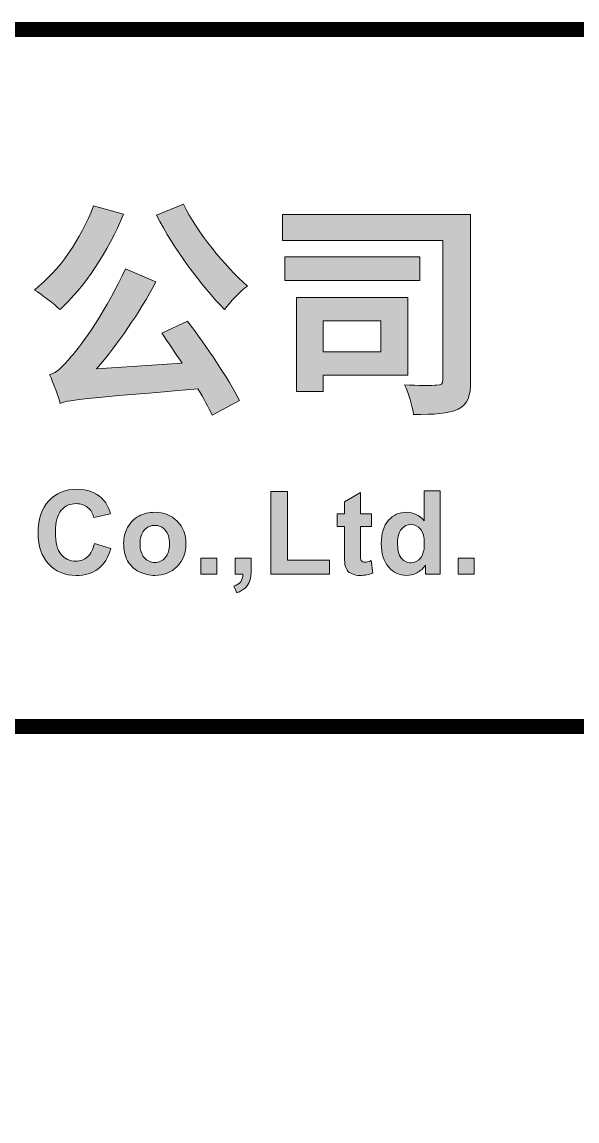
# Model space of a CAD drawing. Extents: x 148 to 221443, y -36682 to 6758.
# Drawn here: x 127106.5 to 127329.5, y -11997.9 to -11556.4 of the extents above; entities that cross this region are included whole.
import ezdxf

# ---------------------------------------------------------------- set-up
doc = ezdxf.new("R2010")
doc.units = 0
doc.header["$LTSCALE"] = 10
doc.header["$MEASUREMENT"] = 0
doc.layers.add('图层 1', color=7, linetype='Continuous')
doc.layers.add('图框层', color=7, linetype='Continuous', lineweight=15)

# ---------------------------------------------------------------- blocks, each defined once
blk = doc.blocks.new('block 5')
at = {"layer": '图层 1', "true_color": 0x0f208a}
h = blk.add_hatch(color=166, dxfattribs=at)
h.dxf.hatch_style = 2
edge = h.paths.add_edge_path()
edge.add_spline(control_points=[(135.263, -144.699), (134.948, -145.485), (134.434, -146.242), (133.925, -146.712), (133.803, -146.605), (133.536, -146.397), (133.381, -146.3), (133.905, -145.897), (134.37, -145.218), (134.633, -144.52), (134.633, -144.52), (135.263, -144.699), (135.263, -144.699)], knot_values=[0, 0, 0, 0, 1, 1, 1, 2, 2, 2, 3, 3, 3, 4, 4, 4, 4], degree=3, periodic=0)
edge = h.paths.add_edge_path()
edge.add_spline(control_points=[(136.621, -146.96), (137.024, -147.493), (137.484, -148.182), (137.717, -148.633), (137.717, -148.633), (137.14, -148.943), (137.14, -148.943), (137.067, -148.783), (136.96, -148.594), (136.839, -148.39), (134.492, -148.589), (134.162, -148.609), (133.925, -148.696), (133.895, -148.579), (133.784, -148.259), (133.701, -148.089), (133.861, -148.046), (133.978, -147.925), (134.157, -147.706), (134.361, -147.498), (134.948, -146.664), (135.307, -145.849), (135.307, -145.849), (135.952, -146.125), (135.952, -146.125), (135.598, -146.794), (135.142, -147.444), (134.696, -147.968), (134.696, -147.968), (136.505, -147.847), (136.505, -147.847), (136.359, -147.629), (136.209, -147.406), (136.073, -147.212), (136.073, -147.212), (136.621, -146.96), (136.621, -146.96)], knot_values=[0, 0, 0, 0, 1, 1, 1, 2, 2, 2, 3, 3, 3, 4, 4, 4, 5, 5, 5, 6, 6, 6, 7, 7, 7, 8, 8, 8, 9, 9, 9, 10, 10, 10, 11, 11, 11, 12, 12, 12, 12], degree=3, periodic=0)
edge = h.paths.add_edge_path()
edge.add_spline(control_points=[(136.534, -144.486), (136.825, -145.087), (137.407, -145.795), (137.887, -146.217), (137.731, -146.329), (137.519, -146.557), (137.402, -146.712), (136.912, -146.213), (136.33, -145.427), (135.961, -144.719), (135.961, -144.719), (136.534, -144.486), (136.534, -144.486)], knot_values=[0, 0, 0, 0, 1, 1, 1, 2, 2, 2, 3, 3, 3, 4, 4, 4, 4], degree=3, periodic=0)
h = blk.add_hatch(color=166, dxfattribs=at)
h.dxf.hatch_style = 2
edge = h.paths.add_edge_path()
edge.add_spline(control_points=[(142.606, -148.211), (142.606, -148.541), (142.548, -148.715), (142.34, -148.817), (142.141, -148.919), (141.83, -148.934), (141.399, -148.929), (141.379, -148.759), (141.292, -148.473), (141.21, -148.303), (141.481, -148.322), (141.802, -148.317), (141.893, -148.313), (141.981, -148.313), (142.015, -148.288), (142.015, -148.206), (142.015, -148.206), (142.015, -145.252), (142.015, -145.252), (142.015, -145.252), (138.629, -145.252), (138.629, -145.252), (138.629, -145.252), (138.629, -144.704), (138.629, -144.704), (138.629, -144.704), (142.606, -144.704), (142.606, -144.704), (142.606, -144.704), (142.606, -148.211), (142.606, -148.211)], knot_values=[0, 0, 0, 0, 1, 1, 1, 2, 2, 2, 3, 3, 3, 4, 4, 4, 5, 5, 5, 6, 6, 6, 7, 7, 7, 8, 8, 8, 9, 9, 9, 10, 10, 10, 10], degree=3, periodic=0)
h.paths.add_polyline_path([(141.53, -146.101), (138.678, -146.101), (138.678, -145.597), (141.53, -145.597)])
h.paths.add_polyline_path([(139.488, -148.099), (139.488, -148.448), (138.925, -148.448), (138.925, -146.46), (141.278, -146.46), (141.278, -148.099)])
h.paths.add_polyline_path([(139.488, -146.955), (139.488, -147.604), (140.71, -147.604), (140.71, -146.955)])
at = {"layer": '图层 1', "lineweight": 0}
for points in [[(141.53, -146.101), (138.678, -146.101), (138.678, -145.597), (141.53, -145.597), (141.53, -146.101)], [(139.488, -148.099), (139.488, -148.448), (138.925, -148.448), (138.925, -146.46), (141.278, -146.46), (141.278, -148.099), (139.488, -148.099)], [(139.488, -146.955), (139.488, -147.604), (140.71, -147.604), (140.71, -146.955), (139.488, -146.955)]]:
    blk.add_lwpolyline(points, dxfattribs=at)
for points, knots in [([(135.263, -144.699), (134.948, -145.485), (134.434, -146.242), (133.925, -146.712), (133.803, -146.605), (133.536, -146.397), (133.381, -146.3), (133.905, -145.897), (134.37, -145.218), (134.633, -144.52), (134.633, -144.52), (135.263, -144.699), (135.263, -144.699)], [0, 0, 0, 0, 1, 1, 1, 2, 2, 2, 3, 3, 3, 4, 4, 4, 4]), ([(136.534, -144.486), (136.825, -145.087), (137.407, -145.795), (137.887, -146.217), (137.731, -146.329), (137.519, -146.557), (137.402, -146.712), (136.912, -146.213), (136.33, -145.427), (135.961, -144.719), (135.961, -144.719), (136.534, -144.486), (136.534, -144.486)], [0, 0, 0, 0, 1, 1, 1, 2, 2, 2, 3, 3, 3, 4, 4, 4, 4]), ([(142.606, -148.211), (142.606, -148.541), (142.548, -148.715), (142.34, -148.817), (142.141, -148.919), (141.83, -148.934), (141.399, -148.929), (141.379, -148.759), (141.292, -148.473), (141.21, -148.303), (141.481, -148.322), (141.802, -148.317), (141.893, -148.313), (141.981, -148.313), (142.015, -148.288), (142.015, -148.206), (142.015, -148.206), (142.015, -145.252), (142.015, -145.252), (142.015, -145.252), (138.629, -145.252), (138.629, -145.252), (138.629, -145.252), (138.629, -144.704), (138.629, -144.704), (138.629, -144.704), (142.606, -144.704), (142.606, -144.704), (142.606, -144.704), (142.606, -148.211), (142.606, -148.211)], [0, 0, 0, 0, 1, 1, 1, 2, 2, 2, 3, 3, 3, 4, 4, 4, 5, 5, 5, 6, 6, 6, 7, 7, 7, 8, 8, 8, 9, 9, 9, 10, 10, 10, 10]), ([(136.621, -146.96), (137.024, -147.493), (137.484, -148.182), (137.717, -148.633), (137.717, -148.633), (137.14, -148.943), (137.14, -148.943), (137.067, -148.783), (136.96, -148.594), (136.839, -148.39), (134.492, -148.589), (134.162, -148.609), (133.925, -148.696), (133.895, -148.579), (133.784, -148.259), (133.701, -148.089), (133.861, -148.046), (133.978, -147.925), (134.157, -147.706), (134.361, -147.498), (134.948, -146.664), (135.307, -145.849), (135.307, -145.849), (135.952, -146.125), (135.952, -146.125), (135.598, -146.794), (135.142, -147.444), (134.696, -147.968), (134.696, -147.968), (136.505, -147.847), (136.505, -147.847), (136.359, -147.629), (136.209, -147.406), (136.073, -147.212), (136.073, -147.212), (136.621, -146.96), (136.621, -146.96)], [0, 0, 0, 0, 1, 1, 1, 2, 2, 2, 3, 3, 3, 4, 4, 4, 5, 5, 5, 6, 6, 6, 7, 7, 7, 8, 8, 8, 9, 9, 9, 10, 10, 10, 11, 11, 11, 12, 12, 12, 12])]:
    blk.add_open_spline(points, degree=3, knots=knots, dxfattribs=at)
blk = doc.blocks.new('block 6')
at = {"layer": '图层 1', "true_color": 0x0f208a}
h = blk.add_hatch(color=166, dxfattribs=at)
h.dxf.hatch_style = 2
edge = h.paths.add_edge_path()
edge.add_spline(control_points=[(134.649, -151.658), (134.649, -151.658), (134.995, -151.767), (134.995, -151.767), (134.942, -151.96), (134.854, -152.102), (134.731, -152.196), (134.608, -152.289), (134.452, -152.336), (134.262, -152.336), (134.028, -152.336), (133.836, -152.256), (133.685, -152.096), (133.535, -151.936), (133.459, -151.718), (133.459, -151.44), (133.459, -151.147), (133.535, -150.919), (133.686, -150.756), (133.838, -150.594), (134.037, -150.513), (134.284, -150.513), (134.5, -150.513), (134.675, -150.577), (134.81, -150.704), (134.89, -150.779), (134.95, -150.888), (134.99, -151.029), (134.99, -151.029), (134.638, -151.113), (134.638, -151.113), (134.617, -151.021), (134.573, -150.949), (134.507, -150.897), (134.441, -150.844), (134.361, -150.817), (134.266, -150.817), (134.135, -150.817), (134.029, -150.864), (133.948, -150.958), (133.867, -151.052), (133.826, -151.204), (133.826, -151.413), (133.826, -151.637), (133.866, -151.795), (133.946, -151.89), (134.026, -151.985), (134.131, -152.032), (134.259, -152.032), (134.353, -152.032), (134.435, -152.002), (134.503, -151.941), (134.571, -151.881), (134.62, -151.787), (134.649, -151.658)], knot_values=[0, 0, 0, 0, 1, 1, 1, 2, 2, 2, 3, 3, 3, 4, 4, 4, 5, 5, 5, 6, 6, 6, 7, 7, 7, 8, 8, 8, 9, 9, 9, 10, 10, 10, 11, 11, 11, 12, 12, 12, 13, 13, 13, 14, 14, 14, 15, 15, 15, 16, 16, 16, 17, 17, 17, 18, 18, 18, 18], degree=3, periodic=0)
h = blk.add_hatch(color=166, dxfattribs=at)
h.dxf.hatch_style = 2
h.paths.add_polyline_path([(138.38, -152.306), (138.38, -150.557), (138.736, -150.557), (138.736, -152.009), (139.621, -152.009), (139.621, -152.306)])
h = blk.add_hatch(color=166, dxfattribs=at)
h.dxf.hatch_style = 2
edge = h.paths.add_edge_path()
edge.add_spline(control_points=[(141.963, -152.306), (141.963, -152.306), (141.649, -152.306), (141.649, -152.306), (141.649, -152.306), (141.649, -152.118), (141.649, -152.118), (141.597, -152.191), (141.536, -152.246), (141.465, -152.281), (141.394, -152.317), (141.322, -152.335), (141.25, -152.335), (141.103, -152.335), (140.977, -152.276), (140.873, -152.157), (140.768, -152.039), (140.716, -151.874), (140.716, -151.663), (140.716, -151.446), (140.767, -151.282), (140.869, -151.169), (140.97, -151.056), (141.099, -151), (141.254, -151), (141.397, -151), (141.521, -151.059), (141.625, -151.178), (141.625, -151.178), (141.625, -150.543), (141.625, -150.543), (141.625, -150.543), (141.963, -150.543), (141.963, -150.543), (141.963, -150.543), (141.963, -152.306), (141.963, -152.306)], knot_values=[0, 0, 0, 0, 1, 1, 1, 2, 2, 2, 3, 3, 3, 4, 4, 4, 5, 5, 5, 6, 6, 6, 7, 7, 7, 8, 8, 8, 9, 9, 9, 10, 10, 10, 11, 11, 11, 12, 12, 12, 12], degree=3, periodic=0)
edge = h.paths.add_edge_path()
edge.add_spline(control_points=[(141.061, -151.64), (141.061, -151.776), (141.08, -151.875), (141.117, -151.936), (141.172, -152.024), (141.248, -152.068), (141.346, -152.068), (141.424, -152.068), (141.49, -152.035), (141.545, -151.969), (141.599, -151.903), (141.626, -151.804), (141.626, -151.672), (141.626, -151.526), (141.6, -151.42), (141.547, -151.355), (141.494, -151.291), (141.426, -151.258), (141.343, -151.258), (141.263, -151.258), (141.196, -151.29), (141.142, -151.354), (141.088, -151.418), (141.061, -151.513), (141.061, -151.64)], knot_values=[0, 0, 0, 0, 1, 1, 1, 2, 2, 2, 3, 3, 3, 4, 4, 4, 5, 5, 5, 6, 6, 6, 7, 7, 7, 8, 8, 8, 8], degree=3, periodic=0)
h = blk.add_hatch(color=166, dxfattribs=at)
h.dxf.hatch_style = 2
edge = h.paths.add_edge_path()
edge.add_spline(control_points=[(140.508, -151.029), (140.508, -151.029), (140.508, -151.298), (140.508, -151.298), (140.508, -151.298), (140.277, -151.298), (140.277, -151.298), (140.277, -151.298), (140.277, -151.813), (140.277, -151.813), (140.277, -151.917), (140.279, -151.978), (140.283, -151.995), (140.288, -152.012), (140.298, -152.027), (140.313, -152.038), (140.329, -152.049), (140.348, -152.055), (140.37, -152.055), (140.402, -152.055), (140.447, -152.044), (140.506, -152.022), (140.506, -152.022), (140.535, -152.284), (140.535, -152.284), (140.457, -152.318), (140.368, -152.335), (140.268, -152.335), (140.207, -152.335), (140.152, -152.325), (140.104, -152.304), (140.055, -152.284), (140.019, -152.257), (139.996, -152.225), (139.973, -152.192), (139.957, -152.149), (139.948, -152.093), (139.941, -152.054), (139.938, -151.974), (139.938, -151.855), (139.938, -151.855), (139.938, -151.298), (139.938, -151.298), (139.938, -151.298), (139.782, -151.298), (139.782, -151.298), (139.782, -151.298), (139.782, -151.029), (139.782, -151.029), (139.782, -151.029), (139.938, -151.029), (139.938, -151.029), (139.938, -151.029), (139.938, -150.775), (139.938, -150.775), (139.938, -150.775), (140.277, -150.578), (140.277, -150.578), (140.277, -150.578), (140.277, -151.029), (140.277, -151.029), (140.277, -151.029), (140.508, -151.029), (140.508, -151.029)], knot_values=[0, 0, 0, 0, 1, 1, 1, 2, 2, 2, 3, 3, 3, 4, 4, 4, 5, 5, 5, 6, 6, 6, 7, 7, 7, 8, 8, 8, 9, 9, 9, 10, 10, 10, 11, 11, 11, 12, 12, 12, 13, 13, 13, 14, 14, 14, 15, 15, 15, 16, 16, 16, 17, 17, 17, 18, 18, 18, 19, 19, 19, 20, 20, 20, 21, 21, 21, 21], degree=3, periodic=0)
h = blk.add_hatch(color=166, dxfattribs=at)
h.dxf.hatch_style = 2
edge = h.paths.add_edge_path()
edge.add_spline(control_points=[(135.269, -151.649), (135.269, -151.537), (135.296, -151.428), (135.352, -151.323), (135.407, -151.218), (135.486, -151.138), (135.587, -151.083), (135.689, -151.027), (135.802, -151), (135.927, -151), (136.12, -151), (136.278, -151.063), (136.402, -151.188), (136.525, -151.313), (136.587, -151.472), (136.587, -151.664), (136.587, -151.857), (136.525, -152.017), (136.4, -152.144), (136.276, -152.271), (136.118, -152.335), (135.929, -152.335), (135.812, -152.335), (135.701, -152.308), (135.594, -152.255), (135.488, -152.203), (135.407, -152.125), (135.352, -152.023), (135.296, -151.92), (135.269, -151.796), (135.269, -151.649)], knot_values=[0, 0, 0, 0, 1, 1, 1, 2, 2, 2, 3, 3, 3, 4, 4, 4, 5, 5, 5, 6, 6, 6, 7, 7, 7, 8, 8, 8, 9, 9, 9, 10, 10, 10, 10], degree=3, periodic=0)
edge = h.paths.add_edge_path()
edge.add_spline(control_points=[(135.615, -151.668), (135.615, -151.794), (135.645, -151.891), (135.706, -151.958), (135.766, -152.026), (135.84, -152.06), (135.928, -152.06), (136.017, -152.06), (136.09, -152.026), (136.15, -151.958), (136.209, -151.891), (136.24, -151.793), (136.24, -151.665), (136.24, -151.54), (136.209, -151.444), (136.15, -151.376), (136.09, -151.309), (136.017, -151.276), (135.928, -151.276), (135.84, -151.276), (135.766, -151.309), (135.706, -151.376), (135.645, -151.444), (135.615, -151.541), (135.615, -151.668)], knot_values=[0, 0, 0, 0, 1, 1, 1, 2, 2, 2, 3, 3, 3, 4, 4, 4, 5, 5, 5, 6, 6, 6, 7, 7, 7, 8, 8, 8, 8], degree=3, periodic=0)
h = blk.add_hatch(color=166, dxfattribs=at)
h.dxf.hatch_style = 2
h.paths.add_polyline_path([(136.901, -152.306), (136.901, -151.968), (137.239, -151.968), (137.239, -152.306)])
h = blk.add_hatch(color=166, dxfattribs=at)
h.dxf.hatch_style = 2
edge = h.paths.add_edge_path()
edge.add_spline(control_points=[(137.626, -151.968), (137.626, -151.968), (137.964, -151.968), (137.964, -151.968), (137.964, -151.968), (137.964, -152.21), (137.964, -152.21), (137.964, -152.308), (137.955, -152.385), (137.939, -152.441), (137.922, -152.498), (137.89, -152.548), (137.843, -152.594), (137.796, -152.638), (137.737, -152.674), (137.665, -152.699), (137.665, -152.699), (137.598, -152.56), (137.598, -152.56), (137.667, -152.537), (137.715, -152.506), (137.744, -152.467), (137.773, -152.428), (137.788, -152.374), (137.79, -152.306), (137.79, -152.306), (137.626, -152.306), (137.626, -152.306), (137.626, -152.306), (137.626, -151.968), (137.626, -151.968)], knot_values=[0, 0, 0, 0, 1, 1, 1, 2, 2, 2, 3, 3, 3, 4, 4, 4, 5, 5, 5, 6, 6, 6, 7, 7, 7, 8, 8, 8, 9, 9, 9, 10, 10, 10, 10], degree=3, periodic=0)
h = blk.add_hatch(color=166, dxfattribs=at)
h.dxf.hatch_style = 2
h.paths.add_polyline_path([(142.345, -152.306), (142.345, -151.968), (142.683, -151.968), (142.683, -152.306)])
at = {"layer": '图层 1', "lineweight": 0}
for points in [[(138.38, -152.306), (138.38, -150.557), (138.736, -150.557), (138.736, -152.009), (139.621, -152.009), (139.621, -152.306), (138.38, -152.306)], [(136.901, -152.306), (136.901, -151.968), (137.239, -151.968), (137.239, -152.306), (136.901, -152.306)], [(142.345, -152.306), (142.345, -151.968), (142.683, -151.968), (142.683, -152.306), (142.345, -152.306)]]:
    blk.add_lwpolyline(points, dxfattribs=at)
for points, knots in [([(134.649, -151.658), (134.649, -151.658), (134.995, -151.767), (134.995, -151.767), (134.942, -151.96), (134.854, -152.102), (134.731, -152.196), (134.608, -152.289), (134.452, -152.336), (134.262, -152.336), (134.028, -152.336), (133.836, -152.256), (133.685, -152.096), (133.535, -151.936), (133.459, -151.718), (133.459, -151.44), (133.459, -151.147), (133.535, -150.919), (133.686, -150.756), (133.838, -150.594), (134.037, -150.513), (134.284, -150.513), (134.5, -150.513), (134.675, -150.577), (134.81, -150.704), (134.89, -150.779), (134.95, -150.888), (134.99, -151.029), (134.99, -151.029), (134.638, -151.113), (134.638, -151.113), (134.617, -151.021), (134.573, -150.949), (134.507, -150.897), (134.441, -150.844), (134.361, -150.817), (134.266, -150.817), (134.135, -150.817), (134.029, -150.864), (133.948, -150.958), (133.867, -151.052), (133.826, -151.204), (133.826, -151.413), (133.826, -151.637), (133.866, -151.795), (133.946, -151.89), (134.026, -151.985), (134.131, -152.032), (134.259, -152.032), (134.353, -152.032), (134.435, -152.002), (134.503, -151.941), (134.571, -151.881), (134.62, -151.787), (134.649, -151.658)], [0, 0, 0, 0, 1, 1, 1, 2, 2, 2, 3, 3, 3, 4, 4, 4, 5, 5, 5, 6, 6, 6, 7, 7, 7, 8, 8, 8, 9, 9, 9, 10, 10, 10, 11, 11, 11, 12, 12, 12, 13, 13, 13, 14, 14, 14, 15, 15, 15, 16, 16, 16, 17, 17, 17, 18, 18, 18, 18]), ([(141.963, -152.306), (141.963, -152.306), (141.649, -152.306), (141.649, -152.306), (141.649, -152.306), (141.649, -152.118), (141.649, -152.118), (141.597, -152.191), (141.536, -152.246), (141.465, -152.281), (141.394, -152.317), (141.322, -152.335), (141.25, -152.335), (141.103, -152.335), (140.977, -152.276), (140.873, -152.157), (140.768, -152.039), (140.716, -151.874), (140.716, -151.663), (140.716, -151.446), (140.767, -151.282), (140.869, -151.169), (140.97, -151.056), (141.099, -151), (141.254, -151), (141.397, -151), (141.521, -151.059), (141.625, -151.178), (141.625, -151.178), (141.625, -150.543), (141.625, -150.543), (141.625, -150.543), (141.963, -150.543), (141.963, -150.543), (141.963, -150.543), (141.963, -152.306), (141.963, -152.306)], [0, 0, 0, 0, 1, 1, 1, 2, 2, 2, 3, 3, 3, 4, 4, 4, 5, 5, 5, 6, 6, 6, 7, 7, 7, 8, 8, 8, 9, 9, 9, 10, 10, 10, 11, 11, 11, 12, 12, 12, 12]), ([(140.508, -151.029), (140.508, -151.029), (140.508, -151.298), (140.508, -151.298), (140.508, -151.298), (140.277, -151.298), (140.277, -151.298), (140.277, -151.298), (140.277, -151.813), (140.277, -151.813), (140.277, -151.917), (140.279, -151.978), (140.283, -151.995), (140.288, -152.012), (140.298, -152.027), (140.313, -152.038), (140.329, -152.049), (140.348, -152.055), (140.37, -152.055), (140.402, -152.055), (140.447, -152.044), (140.506, -152.022), (140.506, -152.022), (140.535, -152.284), (140.535, -152.284), (140.457, -152.318), (140.368, -152.335), (140.268, -152.335), (140.207, -152.335), (140.152, -152.325), (140.104, -152.304), (140.055, -152.284), (140.019, -152.257), (139.996, -152.225), (139.973, -152.192), (139.957, -152.149), (139.948, -152.093), (139.941, -152.054), (139.938, -151.974), (139.938, -151.855), (139.938, -151.855), (139.938, -151.298), (139.938, -151.298), (139.938, -151.298), (139.782, -151.298), (139.782, -151.298), (139.782, -151.298), (139.782, -151.029), (139.782, -151.029), (139.782, -151.029), (139.938, -151.029), (139.938, -151.029), (139.938, -151.029), (139.938, -150.775), (139.938, -150.775), (139.938, -150.775), (140.277, -150.578), (140.277, -150.578), (140.277, -150.578), (140.277, -151.029), (140.277, -151.029), (140.277, -151.029), (140.508, -151.029), (140.508, -151.029)], [0, 0, 0, 0, 1, 1, 1, 2, 2, 2, 3, 3, 3, 4, 4, 4, 5, 5, 5, 6, 6, 6, 7, 7, 7, 8, 8, 8, 9, 9, 9, 10, 10, 10, 11, 11, 11, 12, 12, 12, 13, 13, 13, 14, 14, 14, 15, 15, 15, 16, 16, 16, 17, 17, 17, 18, 18, 18, 19, 19, 19, 20, 20, 20, 21, 21, 21, 21]), ([(135.269, -151.649), (135.269, -151.537), (135.296, -151.428), (135.352, -151.323), (135.407, -151.218), (135.486, -151.138), (135.587, -151.083), (135.689, -151.027), (135.802, -151), (135.927, -151), (136.12, -151), (136.278, -151.063), (136.402, -151.188), (136.525, -151.313), (136.587, -151.472), (136.587, -151.664), (136.587, -151.857), (136.525, -152.017), (136.4, -152.144), (136.276, -152.271), (136.118, -152.335), (135.929, -152.335), (135.812, -152.335), (135.701, -152.308), (135.594, -152.255), (135.488, -152.203), (135.407, -152.125), (135.352, -152.023), (135.296, -151.92), (135.269, -151.796), (135.269, -151.649)], [0, 0, 0, 0, 1, 1, 1, 2, 2, 2, 3, 3, 3, 4, 4, 4, 5, 5, 5, 6, 6, 6, 7, 7, 7, 8, 8, 8, 9, 9, 9, 10, 10, 10, 10]), ([(141.061, -151.64), (141.061, -151.776), (141.08, -151.875), (141.117, -151.936), (141.172, -152.024), (141.248, -152.068), (141.346, -152.068), (141.424, -152.068), (141.49, -152.035), (141.545, -151.969), (141.599, -151.903), (141.626, -151.804), (141.626, -151.672), (141.626, -151.526), (141.6, -151.42), (141.547, -151.355), (141.494, -151.291), (141.426, -151.258), (141.343, -151.258), (141.263, -151.258), (141.196, -151.29), (141.142, -151.354), (141.088, -151.418), (141.061, -151.513), (141.061, -151.64)], [0, 0, 0, 0, 1, 1, 1, 2, 2, 2, 3, 3, 3, 4, 4, 4, 5, 5, 5, 6, 6, 6, 7, 7, 7, 8, 8, 8, 8]), ([(135.615, -151.668), (135.615, -151.794), (135.645, -151.891), (135.706, -151.958), (135.766, -152.026), (135.84, -152.06), (135.928, -152.06), (136.017, -152.06), (136.09, -152.026), (136.15, -151.958), (136.209, -151.891), (136.24, -151.793), (136.24, -151.665), (136.24, -151.54), (136.209, -151.444), (136.15, -151.376), (136.09, -151.309), (136.017, -151.276), (135.928, -151.276), (135.84, -151.276), (135.766, -151.309), (135.706, -151.376), (135.645, -151.444), (135.615, -151.541), (135.615, -151.668)], [0, 0, 0, 0, 1, 1, 1, 2, 2, 2, 3, 3, 3, 4, 4, 4, 5, 5, 5, 6, 6, 6, 7, 7, 7, 8, 8, 8, 8]), ([(137.626, -151.968), (137.626, -151.968), (137.964, -151.968), (137.964, -151.968), (137.964, -151.968), (137.964, -152.21), (137.964, -152.21), (137.964, -152.308), (137.955, -152.385), (137.939, -152.441), (137.922, -152.498), (137.89, -152.548), (137.843, -152.594), (137.796, -152.638), (137.737, -152.674), (137.665, -152.699), (137.665, -152.699), (137.598, -152.56), (137.598, -152.56), (137.667, -152.537), (137.715, -152.506), (137.744, -152.467), (137.773, -152.428), (137.788, -152.374), (137.79, -152.306), (137.79, -152.306), (137.626, -152.306), (137.626, -152.306), (137.626, -152.306), (137.626, -151.968), (137.626, -151.968)], [0, 0, 0, 0, 1, 1, 1, 2, 2, 2, 3, 3, 3, 4, 4, 4, 5, 5, 5, 6, 6, 6, 7, 7, 7, 8, 8, 8, 9, 9, 9, 10, 10, 10, 10])]:
    blk.add_open_spline(points, degree=3, knots=knots, dxfattribs=at)
blk = doc.blocks.new('block 4')
at = {"layer": '图层 1'}
for name in ['block 5', 'block 6']:
    blk.add_blockref(name, (0, 0), dxfattribs=at)
blk = doc.blocks.new('block 2')
at = {"layer": '图层 1'}
blk.add_blockref('block 4', (0, 0), dxfattribs=at)

msp = doc.modelspace()

# ---------------------------------------------------------------- linework, layer by layer
at = {"layer": '图框层', "const_width": 6}
msp.add_lwpolyline([(125524.8039, -12239.4276), (129124.8039, -12239.4276), (129124.8039, -11559.4276), (125524.8039, -11559.4276)], close=True, dxfattribs=at)
msp.add_lwpolyline([(125524.8039, -11839.4276), (129124.8039, -11839.4276)], dxfattribs=at)

# ---------------------------------------------------------------- block references
at = {"layer": '图层 1', "xscale": 19, "yscale": 19, "zscale": 19}
msp.add_blockref('block 2', (124577.2637, -8884.4021), dxfattribs=at)

doc.saveas('drawing.dxf')
